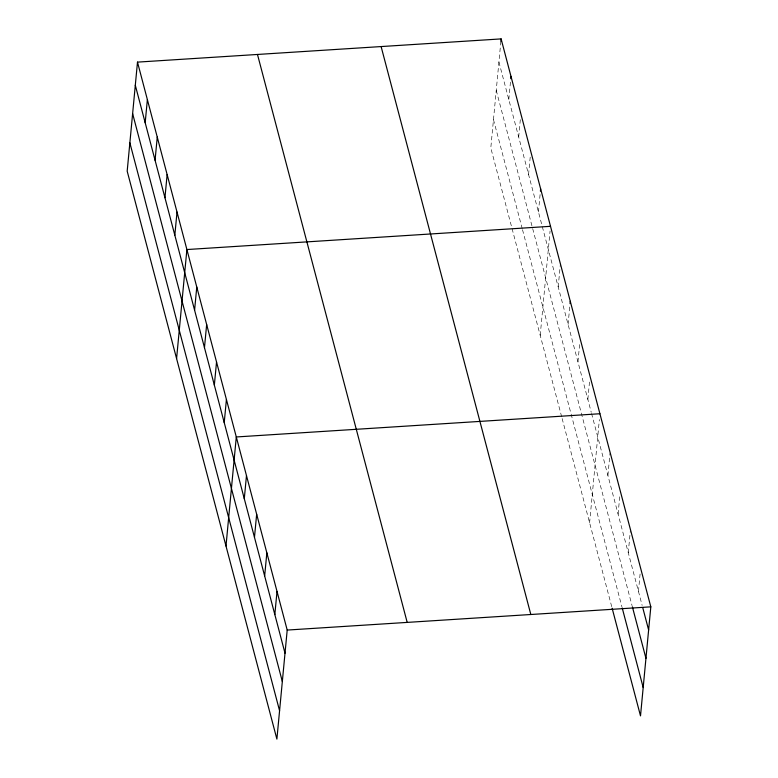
<?xml version="1.0" encoding="UTF-8"?>
<svg xmlns="http://www.w3.org/2000/svg" width="778" height="778" viewBox="0 0 778 778"><rect width="100%" height="100%" fill="white"/><g stroke="black" fill="none" stroke-linecap="round" stroke-linejoin="round"><path stroke-width="0.58" stroke-dasharray="3.89 2.92" d="M500.886 41.215L490.801 147.937L561.823 417.358M508.802 99.526L510.553 81.009M518.683 137.006L520.317 119.656M528.563 174.496L530.207 157.137M538.444 211.976L540.195 193.469M540.204 335.357L550.075 230.949M558.205 286.946L560.286 264.958M568.086 324.426L569.836 305.919M577.966 361.916L579.61 344.557M587.847 399.396L589.491 382.037M589.607 522.777L599.371 419.527M607.91 475.504L609.991 453.516M618.092 514.122L619.726 496.763M628.264 552.74L630.345 530.761M638.446 591.358L640.09 574.008M498.922 62.045L591.241 412.282M591.552 413.458L642.151 605.41M496.238 90.384L532.366 227.439M532.677 228.615L632.067 605.663M493.476 119.588L522.194 228.528M522.505 229.704L621.904 606.782M562.124 418.525L612.13 608.211"/><path stroke-width="1.17" d="M137.492 62.123L127.184 171.16L276.89 739.1L287.199 630.063L137.492 62.123L501.11 38.9L650.816 606.84L640.508 715.877L612.13 608.211M145.185 122.749L147.373 99.603M155.065 160.229L157.253 137.093M164.946 197.719L167.134 174.573M174.826 235.199L177.014 212.054M176.587 358.58L186.895 249.544L550.513 226.32M194.588 310.169L196.776 287.024M204.468 347.649L206.656 324.514M214.349 385.139L216.537 361.994M224.229 422.619L226.417 399.474M225.99 546L236.298 436.964L599.916 413.74M244.292 498.727L246.48 475.582M254.474 537.345L256.662 514.2M264.656 575.963L266.844 552.818M274.829 614.581L277.017 591.445M500.886 41.215L501.11 38.9M510.767 78.695L510.99 76.38M540.409 191.155L540.632 188.84M570.05 303.605L570.274 301.29M287.199 630.063L650.816 606.84M642.764 607.744L648.628 629.986M632.378 606.83L645.954 658.324M622.215 607.949L643.192 687.528M381.113 46.563L530.82 614.503M257.479 54.46L407.195 622.4M135.304 85.269L285.011 653.199M132.62 113.607L282.336 681.547M129.858 142.812L279.574 710.752"/></g></svg>
